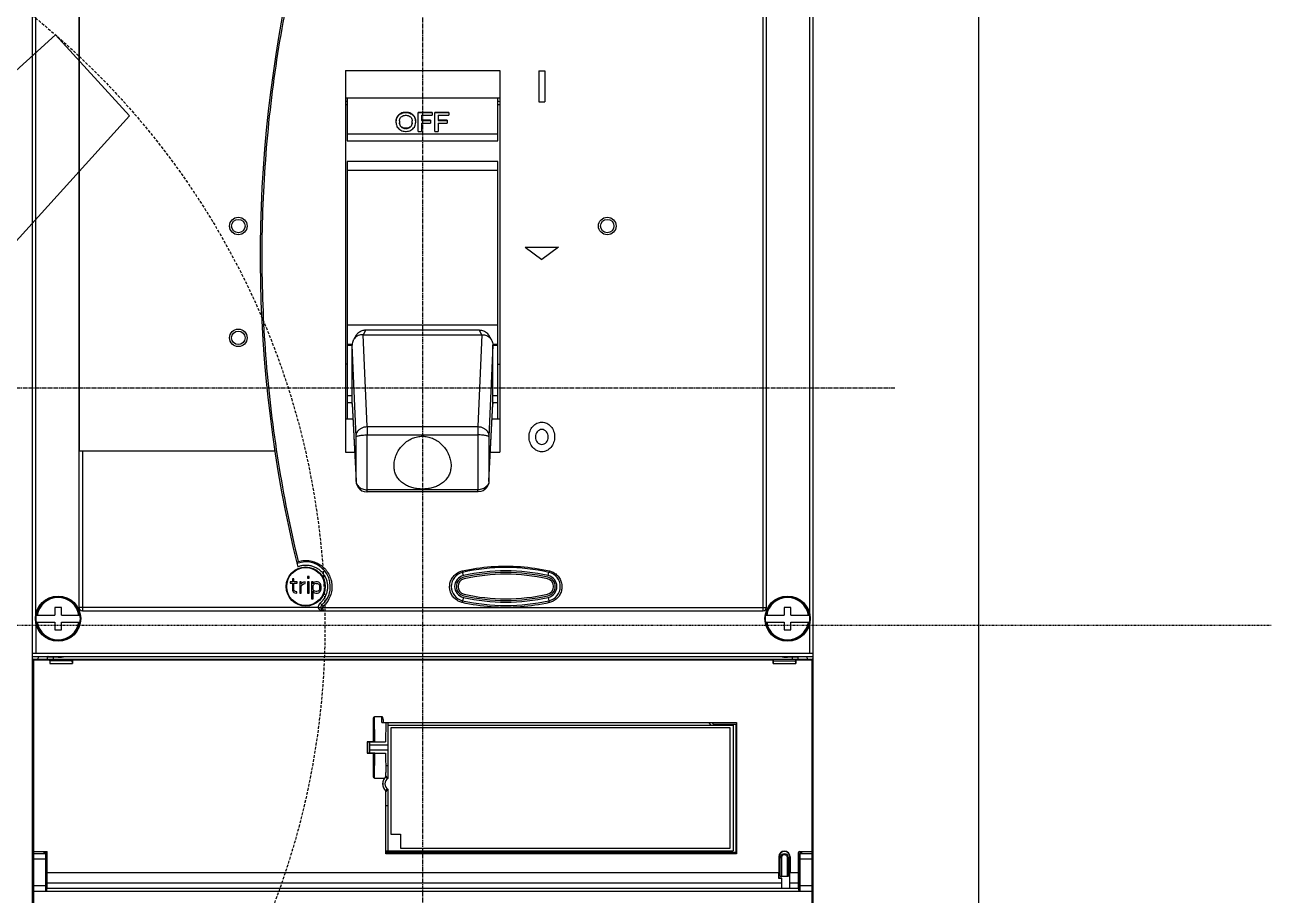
# Model space of a CAD drawing. Extents: x 0 to 702, y 0 to 413.
# Drawn here: x 478.6 to 701.5, y 138.4 to 294.1 of the extents above; entities that cross this region are included whole.
import ezdxf

# ---------------------------------------------------------------- set-up
doc = ezdxf.new("R2010")
doc.units = 0
for name, pattern in [('AXES2', [1.125, 0.75, -0.125, 0.125, -0.125]), ('CENTER2', [1.125, 0.75, -0.125, 0.125, -0.125]), ('HIDDENX2', [0.75, 0.5, -0.25])]:
    doc.linetypes.add(name, pattern=pattern)
doc.layers.add('AXE', color=80, linetype='AXES2')

# ---------------------------------------------------------------- blocks, each defined once
blk = doc.blocks.new('sfgsf')
for p, q in [((-3589.9, -983.97), (-3589.9, -789.06)), ((-3450.2, -983.97), (-3450.2, -789.06)), ((-3589.3, -927.13), (-3589.3, -791.27)), ((-3450.8, -927.13), (-3450.8, -791.27)), ((-3581.55, -925.77), (-3581.55, -804.07)), ((-3459.15, -926.37), (-3459.15, -803.47)), ((-3458.55, -925.77), (-3458.55, -804.07)), ((-3581.47, -897.77), (-3581.47, -809.97)), ((-3533.85, -829.71), (-3533.85, -897.96)), ((-3533.85, -829.71), (-3506.25, -829.71)), ((-3506.25, -829.71), (-3506.25, -897.96)), ((-3499.28, -829.77), (-3499.28, -835.31)), ((-3499.28, -829.77), (-3498.23, -829.77)), ((-3498.23, -829.77), (-3498.23, -835.31)), ((-3533.85, -834.57), (-3506.25, -834.57)), ((-3533.85, -835.77), (-3533.6, -835.77)), ((-3533.6, -834.57), (-3533.6, -842.25)), ((-3506.6, -842.25), (-3506.6, -834.57)), ((-3506.6, -835.77), (-3506.25, -835.77)), ((-3499.28, -835.31), (-3498.23, -835.31)), ((-3523.13, -837.18), (-3523.13, -837.21)), ((-3523.03, -837.18), (-3523.13, -837.18)), ((-3523.13, -837.21), (-3523.03, -837.21)), ((-3523.13, -837.71), (-3523.03, -837.71)), ((-3523.03, -837.21), (-3523.03, -837.18)), ((-3520.88, -840.58), (-3520.88, -837.18)), ((-3518.38, -837.18), (-3520.88, -837.18)), ((-3520.88, -837.21), (-3518.38, -837.21)), ((-3520.28, -837.71), (-3520.28, -838.65)), ((-3520.28, -837.71), (-3518.38, -837.71)), ((-3518.38, -837.18), (-3518.38, -837.71)), ((-3517.88, -840.58), (-3517.88, -837.18)), ((-3515.38, -837.18), (-3517.88, -837.18)), ((-3517.88, -837.21), (-3515.38, -837.21)), ((-3517.28, -837.71), (-3517.28, -838.65)), ((-3517.28, -837.71), (-3515.38, -837.71)), ((-3515.38, -837.18), (-3515.38, -837.71)), ((-3524.83, -839.04), (-3524.83, -838.68)), ((-3524.23, -838.68), (-3524.23, -839.04)), ((-3523.13, -840.03), (-3523.13, -840.08)), ((-3523.03, -840.03), (-3523.13, -840.03)), ((-3523.03, -840.08), (-3523.13, -840.08)), ((-3523.03, -840.08), (-3523.03, -840.03)), ((-3521.93, -839.04), (-3521.93, -838.68)), ((-3521.33, -838.68), (-3521.33, -839.04)), ((-3518.68, -838.6), (-3520.28, -838.6)), ((-3520.28, -838.65), (-3518.68, -838.65)), ((-3520.28, -839.13), (-3520.28, -840.58)), ((-3520.28, -839.13), (-3518.68, -839.13)), ((-3518.68, -838.6), (-3518.68, -839.13)), ((-3515.68, -838.59), (-3517.28, -838.59)), ((-3517.28, -838.65), (-3515.68, -838.65)), ((-3517.28, -839.13), (-3517.28, -840.58)), ((-3517.28, -839.13), (-3515.68, -839.13)), ((-3515.68, -838.59), (-3515.68, -839.13)), ((-3506.6, -841.06), (-3533.6, -841.06)), ((-3533.6, -842.25), (-3506.6, -842.25)), ((-3523.13, -840.58), (-3523.03, -840.58)), ((-3520.88, -840.58), (-3520.28, -840.58)), ((-3517.88, -840.58), (-3517.28, -840.58)), ((-3533.6, -845.95), (-3533.6, -878.81)), ((-3506.6, -845.95), (-3533.6, -845.95)), ((-3506.6, -878.81), (-3506.6, -845.95)), ((-3533.6, -847.54), (-3506.6, -847.54)), ((-3501.75, -861.28), (-3495.75, -861.28)), ((-3501.75, -861.28), (-3498.75, -863.51)), ((-3495.75, -861.28), (-3498.75, -863.51)), ((-3506.6, -875.27), (-3533.6, -875.27)), ((-3530.23, -876.11), (-3530.73, -876.96)), ((-3530.23, -876.11), (-3509.98, -876.11)), ((-3509.48, -876.96), (-3509.98, -876.11)), ((-3531.96, -877.06), (-3532.45, -877.89)), ((-3530, -893.41), (-3530.71, -876.96)), ((-3530.71, -876.96), (-3509.5, -876.96)), ((-3509.5, -876.96), (-3510.21, -893.41)), ((-3507.76, -877.89), (-3508.25, -877.06)), ((-3532.7, -878.74), (-3533.6, -878.74)), ((-3533.6, -878.81), (-3533.6, -892.04)), ((-3533.6, -878.81), (-3532.7, -878.81)), ((-3532, -895.25), (-3532.7, -878.81)), ((-3532.7, -889.28), (-3532.7, -878.81)), ((-3507.5, -878.81), (-3508.21, -895.25)), ((-3506.6, -878.74), (-3507.5, -878.74)), ((-3507.5, -889.28), (-3507.5, -878.81)), ((-3507.5, -878.81), (-3506.6, -878.81)), ((-3506.6, -892.04), (-3506.6, -878.81)), ((-3533.6, -882.26), (-3533.85, -882.26)), ((-3506.6, -882.26), (-3506.25, -882.26)), ((-3532.7, -887.89), (-3533.6, -887.89)), ((-3532.7, -889.13), (-3533.6, -889.13)), ((-3532.7, -889.28), (-3532, -903.11)), ((-3532.7, -889.37), (-3532.7, -889.3)), ((-3532.7, -889.37), (-3532, -903.2)), ((-3508.21, -903.11), (-3507.5, -889.28)), ((-3508.21, -903.2), (-3507.51, -889.37)), ((-3507.5, -889.3), (-3507.51, -889.37)), ((-3506.6, -887.89), (-3507.5, -887.89)), ((-3506.6, -889.13), (-3507.5, -889.13)), ((-3533.85, -892.04), (-3532.57, -892.04)), ((-3530, -893.41), (-3530, -894.89)), ((-3530, -893.41), (-3510.21, -893.41)), ((-3510.21, -893.41), (-3510.21, -894.89)), ((-3507.64, -892.04), (-3506.25, -892.04)), ((-3530, -894.89), (-3510.21, -894.89)), ((-3581.47, -897.77), (-3546.52, -897.77)), ((-3580.95, -897.77), (-3580.95, -926.37)), ((-3533.85, -897.96), (-3532.27, -897.96)), ((-3507.94, -897.96), (-3506.25, -897.96)), ((-3532, -903.2), (-3532, -903.11)), ((-3532, -903.2), (-3532, -903.2)), ((-3510.21, -904.72), (-3530, -904.72)), ((-3530, -905.1), (-3530, -904.72)), ((-3510.21, -905.1), (-3530, -905.1)), ((-3510.21, -905.1), (-3510.21, -904.72)), ((-3508.21, -903.11), (-3508.21, -903.2)), ((-3543.37, -920.67), (-3543.37, -921.18)), ((-3543.1, -920.67), (-3543.37, -920.67)), ((-3543.1, -921.18), (-3543.1, -920.67)), ((-3540.4, -920.22), (-3540.67, -920.22)), ((-3540.67, -920.22), (-3540.67, -920.54)), ((-3540.67, -920.54), (-3540.4, -920.54)), ((-3540.4, -920.54), (-3540.4, -920.22)), ((-3512.79, -920.07), (-3512.93, -919.48)), ((-3497.61, -920.07), (-3497.48, -919.48)), ((-3543.8, -921.18), (-3543.8, -921.43)), ((-3543.37, -921.18), (-3543.8, -921.18)), ((-3543.8, -921.43), (-3543.37, -921.43)), ((-3543.37, -921.43), (-3543.37, -922.71)), ((-3543.37, -922.71), (-3543.26, -922.96)), ((-3542.51, -921.18), (-3543.1, -921.18)), ((-3543.1, -922.58), (-3543.1, -921.43)), ((-3543.1, -921.43), (-3542.51, -921.43)), ((-3543.05, -922.77), (-3543.1, -922.58)), ((-3542.88, -922.9), (-3543.05, -922.77)), ((-3542.61, -922.96), (-3542.88, -922.9)), ((-3542.51, -921.43), (-3542.51, -921.18)), ((-3541.8, -921.18), (-3542.07, -921.18)), ((-3542.07, -921.18), (-3542.07, -923.22)), ((-3541.8, -921.56), (-3541.8, -921.18)), ((-3541.69, -921.43), (-3541.8, -921.56)), ((-3541.8, -921.94), (-3541.64, -921.69)), ((-3541.8, -923.22), (-3541.8, -921.94)), ((-3541.53, -921.3), (-3541.69, -921.43)), ((-3541.64, -921.69), (-3541.42, -921.56)), ((-3541.37, -921.24), (-3541.53, -921.3)), ((-3541.42, -921.56), (-3541.1, -921.5)), ((-3541.1, -921.18), (-3541.37, -921.24)), ((-3541.1, -921.5), (-3541.1, -921.18)), ((-3540.4, -921.18), (-3540.67, -921.18)), ((-3540.67, -921.18), (-3540.67, -923.22)), ((-3540.4, -923.22), (-3540.4, -921.18)), ((-3539.69, -921.18), (-3539.97, -921.18)), ((-3539.97, -921.18), (-3539.97, -924.24)), ((-3539.69, -921.56), (-3539.69, -921.18)), ((-3539.64, -921.43), (-3539.69, -921.56)), ((-3539.69, -921.88), (-3539.59, -921.69)), ((-3539.69, -922.52), (-3539.69, -921.88)), ((-3539.59, -922.71), (-3539.69, -922.52)), ((-3539.69, -922.84), (-3539.64, -922.96)), ((-3539.69, -924.24), (-3539.69, -922.84)), ((-3539.53, -921.3), (-3539.64, -921.43)), ((-3539.59, -921.69), (-3539.42, -921.56)), ((-3539.42, -922.84), (-3539.59, -922.71)), ((-3539.42, -921.24), (-3539.53, -921.3)), ((-3539.21, -921.18), (-3539.42, -921.24)), ((-3539.21, -921.5), (-3539.42, -921.56)), ((-3539.21, -922.9), (-3539.42, -922.84)), ((-3538.88, -921.18), (-3539.21, -921.18)), ((-3539.21, -921.5), (-3538.88, -921.5)), ((-3538.99, -922.9), (-3539.21, -922.9)), ((-3538.78, -922.84), (-3538.99, -922.9)), ((-3538.67, -921.24), (-3538.88, -921.18)), ((-3538.88, -921.5), (-3538.67, -921.62)), ((-3538.61, -922.71), (-3538.78, -922.84)), ((-3538.51, -921.37), (-3538.67, -921.24)), ((-3538.67, -921.62), (-3538.56, -921.81)), ((-3538.56, -922.58), (-3538.61, -922.71)), ((-3538.56, -921.81), (-3538.51, -922.01)), ((-3538.51, -922.39), (-3538.56, -922.58)), ((-3538.34, -921.56), (-3538.51, -921.37)), ((-3538.51, -922.01), (-3538.51, -922.39)), ((-3538.51, -923.03), (-3538.29, -922.71)), ((-3538.29, -921.69), (-3538.34, -921.56)), ((-3538.24, -921.94), (-3538.29, -921.69)), ((-3538.29, -922.71), (-3538.24, -922.45)), ((-3538.24, -922.45), (-3538.24, -921.94)), ((-3543.26, -922.96), (-3543.1, -923.09)), ((-3543.1, -923.09), (-3542.94, -923.15)), ((-3542.94, -923.15), (-3542.61, -923.22)), ((-3542.61, -923.22), (-3542.61, -922.96)), ((-3542.07, -923.22), (-3541.8, -923.22)), ((-3540.67, -923.22), (-3540.4, -923.22)), ((-3539.97, -924.24), (-3539.69, -924.24)), ((-3539.64, -922.96), (-3539.53, -923.09)), ((-3539.53, -923.09), (-3539.42, -923.15)), ((-3539.42, -923.15), (-3539.21, -923.22)), ((-3539.21, -923.22), (-3538.88, -923.22)), ((-3538.88, -923.22), (-3538.67, -923.15)), ((-3538.67, -923.15), (-3538.51, -923.03)), ((-3512.79, -923.97), (-3512.93, -924.55)), ((-3497.61, -923.97), (-3497.48, -924.55)), ((-3589.24, -927.17), (-3585.9, -927.17)), ((-3585.9, -925.77), (-3585.9, -927.17)), ((-3584.7, -925.77), (-3585.9, -925.77)), ((-3584.7, -927.17), (-3584.7, -925.77)), ((-3584.7, -927.17), (-3581.36, -927.17)), ((-3538.76, -925.77), (-3581.55, -925.77)), ((-3580.95, -926.37), (-3459.15, -926.37)), ((-3459.15, -925.85), (-3537.99, -925.85)), ((-3458.74, -927.17), (-3455.4, -927.17)), ((-3454.2, -925.77), (-3455.4, -925.77)), ((-3455.4, -925.77), (-3455.4, -927.17)), ((-3454.2, -927.17), (-3454.2, -925.77)), ((-3454.2, -927.17), (-3450.86, -927.17)), ((-3589.3, -928.4), (-3589.3, -933.92)), ((-3589.24, -928.37), (-3585.9, -928.37)), ((-3585.9, -928.37), (-3585.9, -929.77)), ((-3584.7, -929.77), (-3584.7, -928.37)), ((-3584.7, -928.37), (-3581.36, -928.37)), ((-3458.74, -928.37), (-3455.4, -928.37)), ((-3455.4, -928.37), (-3455.4, -929.77)), ((-3454.2, -928.37), (-3450.86, -928.37)), ((-3454.2, -929.77), (-3454.2, -928.37)), ((-3450.8, -933.92), (-3450.8, -928.4)), ((-3585.9, -929.77), (-3584.7, -929.77)), ((-3455.4, -929.77), (-3454.2, -929.77)), ((-3589.9, -933.92), (-3450.2, -933.92)), ((-3589.9, -934.52), (-3450.2, -934.52)), ((-3589.9, -935.02), (-3457.36, -935.02)), ((-3586.78, -935.22), (-3589.9, -935.22)), ((-3589.7, -935.02), (-3589.7, -981.52)), ((-3588.9, -935.02), (-3588.72, -934.52)), ((-3587.2, -935.02), (-3587.2, -934.52)), ((-3585.3, -934.67), (-3587.2, -934.67)), ((-3586.78, -935.22), (-3586.78, -935.77)), ((-3586.76, -935.32), (-3586.78, -935.77)), ((-3586.78, -935.77), (-3582.73, -935.77)), ((-3582.75, -935.32), (-3586.76, -935.32)), ((-3586.75, -935.32), (-3586.75, -935.02)), ((-3586.2, -934.52), (-3586.2, -935.02)), ((-3585.3, -934.67), (-3585.3, -934.52)), ((-3582.75, -935.32), (-3582.75, -935.02)), ((-3582.73, -935.77), (-3582.75, -935.32)), ((-3582.73, -935.22), (-3582.73, -935.77)), ((-3457.38, -935.22), (-3582.73, -935.22)), ((-3457.38, -935.77), (-3457.38, -935.22)), ((-3457.36, -935.32), (-3457.38, -935.77)), ((-3457.38, -935.77), (-3453.33, -935.77)), ((-3457.36, -935.32), (-3453.35, -935.32)), ((-3457.35, -935.02), (-3450.2, -935.02)), ((-3457.35, -935.02), (-3457.35, -935.32)), ((-3454.8, -934.52), (-3454.8, -934.67)), ((-3452.9, -934.67), (-3454.8, -934.67)), ((-3453.9, -935.02), (-3453.9, -934.52)), ((-3453.35, -935.02), (-3453.35, -935.32)), ((-3453.33, -935.77), (-3453.35, -935.32)), ((-3450.2, -935.22), (-3453.33, -935.22)), ((-3453.33, -935.22), (-3453.33, -935.77)), ((-3452.9, -935.02), (-3452.9, -934.52)), ((-3451.38, -934.52), (-3451.2, -935.02)), ((-3450.4, -981.52), (-3450.4, -935.02)), ((-3528.89, -945.81), (-3528.86, -949.82)), ((-3528.89, -949.78), (-3528.89, -945.81)), ((-3527.35, -945.32), (-3528.69, -945.32)), ((-3528.66, -949.82), (-3528.69, -945.32)), ((-3527.35, -946.32), (-3527.35, -945.32)), ((-3527.35, -946.32), (-3463.95, -946.32)), ((-3527.15, -945.82), (-3527.15, -946.32)), ((-3526.65, -946.32), (-3526.73, -949.82)), ((-3526.25, -956.32), (-3526.25, -946.32)), ((-3526.25, -946.82), (-3464.55, -946.82)), ((-3465.05, -947.32), (-3525.75, -947.32)), ((-3525.75, -947.32), (-3525.75, -966.32)), ((-3468.95, -946.32), (-3468.53, -946.82)), ((-3467.88, -946.82), (-3468.3, -946.32)), ((-3468.05, -946.62), (-3464.05, -946.62)), ((-3465.05, -968.82), (-3465.05, -947.32)), ((-3464.55, -946.82), (-3464.55, -969.32)), ((-3464.05, -946.62), (-3464.05, -969.52)), ((-3463.95, -946.32), (-3463.95, -969.82)), ((-3528.89, -949.78), (-3529.99, -949.78)), ((-3529.99, -949.78), (-3529.95, -949.82)), ((-3529.99, -949.78), (-3529.99, -951.85)), ((-3529.99, -951.85), (-3529.95, -951.82)), ((-3529.99, -951.85), (-3528.89, -951.85)), ((-3529.95, -949.82), (-3526.73, -949.82)), ((-3529.95, -949.82), (-3529.95, -951.82)), ((-3528.86, -951.82), (-3529.95, -951.82)), ((-3529.55, -951.82), (-3529.55, -949.82)), ((-3529.55, -950.32), (-3526.25, -950.32)), ((-3526.25, -951.32), (-3529.55, -951.32)), ((-3528.89, -949.78), (-3528.86, -949.82)), ((-3528.86, -951.82), (-3528.89, -955.82)), ((-3528.89, -951.85), (-3528.86, -951.82)), ((-3528.89, -955.82), (-3528.89, -951.85)), ((-3528.69, -956.32), (-3528.66, -951.82)), ((-3528.66, -951.82), (-3526.73, -951.82)), ((-3526.73, -951.82), (-3526.65, -955.32)), ((-3526.68, -954.02), (-3526.25, -954.02)), ((-3528.69, -956.32), (-3526.93, -956.32)), ((-3526.65, -956.02), (-3526.65, -955.32)), ((-3527.15, -956.92), (-3527.2, -956.92)), ((-3527.19, -957.72), (-3527.15, -957.72)), ((-3527.15, -957.72), (-3527.15, -956.92)), ((-3526.65, -969.82), (-3526.65, -958.61)), ((-3526.25, -969.32), (-3526.25, -958.32)), ((-3526.25, -961.27), (-3526.65, -961.27)), ((-3525.75, -966.32), (-3524.05, -966.32)), ((-3524.05, -966.32), (-3524.05, -968.82)), ((-3589.9, -969.42), (-3587.25, -969.42)), ((-3587.8, -969.82), (-3587.8, -969.42)), ((-3587.6, -969.42), (-3587.6, -969.82)), ((-3587.3, -976.32), (-3587.3, -969.42)), ((-3587.25, -975.97), (-3587.25, -969.42)), ((-3526.65, -969.32), (-3464.55, -969.32)), ((-3526.65, -969.52), (-3464.05, -969.52)), ((-3524.05, -968.82), (-3465.05, -968.82)), ((-3466.55, -969.32), (-3466.55, -969.52)), ((-3452.85, -975.97), (-3452.85, -969.62)), ((-3452.8, -976.32), (-3452.8, -969.5)), ((-3452.65, -969.42), (-3450.2, -969.42)), ((-3452.5, -969.82), (-3452.5, -969.42)), ((-3452.3, -969.42), (-3452.3, -969.82)), ((-3587.3, -970.82), (-3589.9, -970.82)), ((-3587.5, -969.82), (-3589.7, -969.82)), ((-3587.5, -976.52), (-3587.5, -969.82)), ((-3463.95, -969.82), (-3526.65, -969.82)), ((-3456.3, -970.37), (-3456.36, -970.37)), ((-3456.36, -970.37), (-3456.36, -973.27)), ((-3456.3, -974.22), (-3456.3, -970.37)), ((-3455.9, -970.57), (-3456.1, -970.57)), ((-3456.1, -973.87), (-3456.1, -970.57)), ((-3455.9, -970.57), (-3455.9, -973.87)), ((-3454.6, -970.57), (-3454.8, -970.57)), ((-3454.8, -973.87), (-3454.8, -970.57)), ((-3454.6, -970.57), (-3454.6, -973.87)), ((-3454.35, -970.37), (-3454.4, -970.37)), ((-3454.4, -975.94), (-3454.4, -970.37)), ((-3454.35, -970.37), (-3454.35, -973.27)), ((-3450.2, -970.82), (-3452.8, -970.82)), ((-3450.4, -969.82), (-3452.6, -969.82)), ((-3452.6, -969.82), (-3452.6, -976.52)), ((-3456.36, -973.27), (-3587.25, -973.27)), ((-3456.34, -974.26), (-3456.34, -973.27)), ((-3456.34, -974.26), (-3456.3, -974.22)), ((-3455.8, -974.22), (-3456.3, -974.22)), ((-3456.1, -973.87), (-3454.6, -973.87)), ((-3455.84, -974.26), (-3455.8, -974.22)), ((-3455.8, -975.94), (-3455.8, -974.22)), ((-3454.36, -975.04), (-3454.36, -973.27)), ((-3452.85, -973.27), (-3454.35, -973.27)), ((-3589.9, -975.52), (-3587.3, -975.52)), ((-3452.8, -976.04), (-3587.3, -976.04)), ((-3587.25, -975.04), (-3455.84, -975.04)), ((-3587.25, -975.97), (-3455.81, -975.97)), ((-3455.84, -974.26), (-3456.34, -974.26)), ((-3455.84, -975.04), (-3455.84, -974.26)), ((-3455.8, -975.94), (-3455.81, -975.97)), ((-3454.4, -975.94), (-3454.39, -975.97)), ((-3454.39, -975.97), (-3452.85, -975.97)), ((-3454.36, -975.04), (-3452.85, -975.04)), ((-3452.8, -974.32), (-3452.85, -974.32)), ((-3452.8, -975.82), (-3452.85, -975.82)), ((-3452.8, -975.52), (-3450.2, -975.52)), ((-3589.7, -976.52), (-3450.4, -976.52))]:
    blk.add_line(p, q)
for points in [[(-3532, -903.2), (-3531.95, -903.55), (-3531.81, -903.95), (-3531.59, -904.31), (-3531.3, -904.62), (-3530.93, -904.87), (-3530.51, -905.03), (-3530.06, -905.1), (-3530, -905.1)], [(-3508.21, -903.2), (-3508.26, -903.55), (-3508.39, -903.95), (-3508.61, -904.31), (-3508.91, -904.62), (-3509.28, -904.87), (-3509.69, -905.03), (-3510.15, -905.1), (-3510.21, -905.1)]]:
    blk.add_lwpolyline(points)
for centre, radius in [((-3553.05, -857.52), 1.57), ((-3487.05, -857.52), 1.57), ((-3553.05, -857.52), 1.2), ((-3487.05, -857.52), 1.2), ((-3553.05, -877.52), 1.57), ((-3553.05, -877.52), 1.2), ((-3541, -922.02), 3.5), ((-3541, -922.02), 3.4), ((-3585.3, -927.77), 4.05), ((-3585.3, -927.77), 4), ((-3454.8, -927.77), 4.05), ((-3454.8, -927.77), 4)]:
    blk.add_circle(centre, radius)
for centre, radius, start, end in [((-3316.15, -862.87), 233, 166.8772, 193.8056), ((-3531.33, -846.11), 11.13, 101.8398, 103.1507), ((-3508.78, -846.11), 11.13, 76.8521, 78.7059), ((-3541, -922.02), 4.4, 311.4096, 110.7253), ((-3512.35, -922.02), 2.6, 102.7683, 257.2317), ((-3512.35, -922.02), 2, 102.7683, 257.2317), ((-3512.35, -922.02), 1.7, 102.7683, 257.2317), ((-3512.35, -922.02), 1.4, 102.769, 257.2323), ((-3505.2, -953.57), 34.95, 77.2317, 102.7683), ((-3505.2, -953.57), 34.35, 77.2317, 102.7683), ((-3505.2, -953.57), 34.05, 77.2317, 102.7683), ((-3505.2, -953.57), 33.75, 77.231, 102.769), ((-3498.05, -922.02), 1.4, 282.7677, 77.231), ((-3498.05, -922.02), 1.7, 282.7683, 77.2317), ((-3498.05, -922.02), 2, 282.7683, 77.2317), ((-3498.05, -922.02), 2.6, 282.7683, 77.2317), ((-3585.3, -927.77), 3.98, 8.6785, 171.3215), ((-3585.3, -927.77), 3.78, 9.1421, 170.8579), ((-3505.2, -890.47), 34.95, 257.2317, 282.7683), ((-3505.2, -890.47), 34.35, 257.2317, 282.7683), ((-3505.2, -890.47), 34.05, 257.2317, 282.7683), ((-3505.2, -890.47), 33.75, 257.2323, 282.7677), ((-3454.8, -927.77), 3.98, 8.6785, 171.3215), ((-3454.8, -927.77), 3.78, 9.1421, 170.8579), ((-3585.3, -927.77), 3.99, 171.3407, 188.6593), ((-3580.95, -925.77), 0.6, 180, 270), ((-3585.3, -927.77), 3.99, 351.3407, 8.6593), ((-3537.7, -925.77), 0.6, 131.4096, 270), ((-3459.15, -925.77), 0.6, 270, 0), ((-3454.8, -927.77), 3.99, 171.3407, 188.6593), ((-3454.8, -927.77), 3.99, 351.3407, 8.6593), ((-3585.3, -927.77), 3.98, 188.6785, 351.3215), ((-3585.3, -927.77), 3.78, 189.1421, 350.8579), ((-3454.8, -927.77), 3.98, 188.6785, 351.3215), ((-3454.8, -927.77), 3.78, 189.1421, 350.8579), ((-3589.7, -935.22), 0.2, 90, 180), ((-3585.3, -927.77), 6.9, 270, 280.543), ((-3454.8, -927.77), 6.9, 259.4576, 270), ((-3450.4, -935.22), 0.2, 0, 90), ((-3525.55, -957.32), 1.7, 130.3202, 229.6798), ((-3525.72, -957.32), 1.13, 118.0725, 241.9275), ((-3529.05, -957.32), 2.8, 18.8392, 30.7196), ((-3529.05, -957.32), 2.75, 18.8996, 28.3926), ((-3529.05, -957.32), 2.8, 329.2799, 341.1608), ((-3529.05, -957.32), 2.75, 331.6074, 341.7246), ((-3455.35, -970.37), 1.01, 0, 180), ((-3455.35, -970.37), 0.95, 0, 180), ((-3452.65, -969.62), 0.2, 90, 180), ((-3589.7, -970.02), 0.2, 90, 179.9999), ((-3587.5, -970.02), 0.2, 0, 90), ((-3455.35, -970.57), 0.75, 0, 180), ((-3455.35, -970.57), 0.55, 359.9924, 180.0077), ((-3452.6, -970.02), 0.2, 90, 179.9999), ((-3450.4, -970.02), 0.2, 0, 90), ((-3589.7, -976.32), 0.2, 180, 270), ((-3587.5, -976.32), 0.2, 270, 359.9999), ((-3452.6, -976.32), 0.2, 180, 270), ((-3450.4, -976.32), 0.2, 270, 359.9999)]:
    blk.add_arc(centre, radius, start, end)
for points, knots in [([(-3542.78, -810.02), (-3544.15, -815.89), (-3546.43, -827.74), (-3548.45, -845.71), (-3549.08, -863.77), (-3548.31, -881.83), (-3546.14, -899.81), (-3543.77, -911.66), (-3542.35, -917.55)], [0, 0, 0, 0, 18.079494, 36.160999, 54.196572, 72.24115, 90.311959, 108.477173, 108.477173, 108.477173, 108.477173]), ([(-3523.13, -837.18), (-3523.28, -837.18), (-3523.58, -837.21), (-3523.99, -837.36), (-3524.34, -837.6), (-3524.62, -837.91), (-3524.79, -838.28), (-3524.83, -838.55), (-3524.83, -838.68)], [0, 0, 0, 0, 0.445768, 0.881501, 1.304348, 1.714489, 2.115961, 2.515589, 2.515589, 2.515589, 2.515589]), ([(-3524.83, -838.68), (-3524.83, -838.57), (-3524.79, -838.32), (-3524.62, -837.96), (-3524.34, -837.64), (-3523.99, -837.4), (-3523.58, -837.25), (-3523.28, -837.21), (-3523.13, -837.21)], [0, 0, 0, 0, 0.349381, 0.753791, 1.168117, 1.594362, 2.031446, 2.475713, 2.475713, 2.475713, 2.475713]), ([(-3524.23, -838.68), (-3524.23, -838.58), (-3524.2, -838.37), (-3524.03, -838.09), (-3523.79, -837.88), (-3523.48, -837.74), (-3523.25, -837.71), (-3523.13, -837.71)], [0, 0, 0, 0, 0.309951, 0.623367, 0.946553, 1.28184, 1.627452, 1.627452, 1.627452, 1.627452]), ([(-3521.33, -838.68), (-3521.33, -838.55), (-3521.37, -838.28), (-3521.55, -837.91), (-3521.82, -837.6), (-3522.18, -837.36), (-3522.59, -837.21), (-3522.88, -837.18), (-3523.03, -837.18)], [0, 0, 0, 0, 0.399272, 0.800635, 1.210903, 1.633597, 2.069456, 2.515619, 2.515619, 2.515619, 2.515619]), ([(-3523.03, -837.21), (-3522.89, -837.21), (-3522.59, -837.25), (-3522.18, -837.4), (-3521.82, -837.64), (-3521.55, -837.96), (-3521.38, -838.32), (-3521.34, -838.57), (-3521.33, -838.68)], [0, 0, 0, 0, 0.444234, 0.881299, 1.307539, 1.721872, 2.126301, 2.475712, 2.475712, 2.475712, 2.475712]), ([(-3523.03, -837.71), (-3522.92, -837.71), (-3522.69, -837.74), (-3522.38, -837.88), (-3522.13, -838.09), (-3521.97, -838.37), (-3521.93, -838.58), (-3521.93, -838.68)], [0, 0, 0, 0, 0.345334, 0.680555, 1.003732, 1.317142, 1.627447, 1.627447, 1.627447, 1.627447]), ([(-3524.83, -839.09), (-3524.83, -839.21), (-3524.79, -839.46), (-3524.62, -839.82), (-3524.35, -840.14), (-3523.99, -840.39), (-3523.58, -840.54), (-3523.28, -840.58), (-3523.13, -840.58)], [0, 0, 0, 0, 0.352288, 0.758925, 1.174671, 1.601305, 2.038925, 2.485317, 2.485317, 2.485317, 2.485317]), ([(-3523.13, -840.03), (-3523.25, -840.03), (-3523.48, -840), (-3523.79, -839.86), (-3524.03, -839.64), (-3524.19, -839.37), (-3524.23, -839.18), (-3524.23, -839.09)], [0, 0, 0, 0, 0.3455, 0.681985, 1.007783, 1.324279, 1.587078, 1.587078, 1.587078, 1.587078]), ([(-3524.23, -839.09), (-3524.23, -839.2), (-3524.2, -839.41), (-3524.03, -839.69), (-3523.79, -839.91), (-3523.48, -840.05), (-3523.25, -840.08), (-3523.13, -840.08)], [0, 0, 0, 0, 0.310193, 0.625691, 0.951355, 1.287838, 1.632236, 1.632236, 1.632236, 1.632236]), ([(-3523.03, -840.58), (-3522.88, -840.58), (-3522.59, -840.54), (-3522.18, -840.39), (-3521.82, -840.14), (-3521.55, -839.82), (-3521.37, -839.45), (-3521.33, -839.18), (-3521.33, -839.04)], [0, 0, 0, 0, 0.445971, 0.883462, 1.310283, 1.725861, 2.132627, 2.535398, 2.535398, 2.535398, 2.535398]), ([(-3521.93, -839.04), (-3521.93, -839.15), (-3521.97, -839.36), (-3522.13, -839.64), (-3522.38, -839.86), (-3522.69, -840), (-3522.92, -840.03), (-3523.03, -840.03)], [0, 0, 0, 0, 0.312056, 0.628551, 0.954357, 1.290912, 1.636718, 1.636718, 1.636718, 1.636718]), ([(-3523.03, -840.08), (-3522.92, -840.08), (-3522.69, -840.05), (-3522.38, -839.91), (-3522.13, -839.69), (-3521.97, -839.41), (-3521.93, -839.2), (-3521.93, -839.09)], [0, 0, 0, 0, 0.34444, 0.680942, 1.006604, 1.322081, 1.632239, 1.632239, 1.632239, 1.632239]), ([(-3531.96, -877.06), (-3531.9, -876.96), (-3531.77, -876.78), (-3531.53, -876.55), (-3531.24, -876.36), (-3530.92, -876.22), (-3530.58, -876.13), (-3530.34, -876.11), (-3530.23, -876.11)], [0, 0, 0, 0, 0.329457, 0.659693, 1.002801, 1.35757, 1.717578, 2.056759, 2.056759, 2.056759, 2.056759]), ([(-3509.98, -876.11), (-3509.84, -876.11), (-3509.57, -876.14), (-3509.18, -876.25), (-3508.82, -876.44), (-3508.51, -876.7), (-3508.34, -876.91), (-3508.26, -877.04), (-3508.25, -877.06)], [0, 0, 0, 0, 0.405865, 0.816805, 1.220768, 1.610334, 1.998925, 2.055472, 2.055472, 2.055472, 2.055472]), ([(-3532.45, -877.89), (-3532.47, -877.92), (-3532.56, -878.08), (-3532.67, -878.38), (-3532.7, -878.66), (-3532.7, -878.8)], [0, 0, 0, 0, 0.1059821, 0.52708, 0.9469664, 0.9469664, 0.9469664, 0.9469664]), ([(-3530.73, -876.96), (-3530.88, -876.96), (-3531.17, -876.98), (-3531.59, -877.11), (-3531.97, -877.33), (-3532.25, -877.6), (-3532.4, -877.8), (-3532.45, -877.89)], [0, 0, 0, 0, 0.440398, 0.87793, 1.306803, 1.73453, 2.048985, 2.048985, 2.048985, 2.048985]), ([(-3530.73, -876.96), (-3530.73, -876.96), (-3530.72, -876.96), (-3530.71, -876.96), (-3530.71, -876.96), (-3530.71, -876.96)], [0, 0, 0, 0, 0.00849065, 0.01696537, 0.02542872, 0.02542872, 0.02542872, 0.02542872]), ([(-3509.48, -876.96), (-3509.48, -876.96), (-3509.49, -876.96), (-3509.49, -876.96), (-3509.5, -876.96), (-3509.5, -876.96)], [0, 0, 0, 0, 0.00849065, 0.01696538, 0.02542872, 0.02542872, 0.02542872, 0.02542872]), ([(-3509.48, -876.96), (-3509.33, -876.96), (-3509.04, -876.98), (-3508.62, -877.11), (-3508.24, -877.33), (-3507.95, -877.6), (-3507.81, -877.8), (-3507.76, -877.89)], [0, 0, 0, 0, 0.440398, 0.87793, 1.306804, 1.734531, 2.049001, 2.049001, 2.049001, 2.049001]), ([(-3507.76, -877.89), (-3507.74, -877.92), (-3507.65, -878.08), (-3507.54, -878.38), (-3507.51, -878.66), (-3507.5, -878.8)], [0, 0, 0, 0, 0.1059666, 0.5270647, 0.9469511, 0.9469511, 0.9469511, 0.9469511]), ([(-3532.7, -878.8), (-3532.7, -878.8), (-3532.7, -878.8), (-3532.7, -878.81), (-3532.7, -878.81)], [0, 0, 0, 0, 0.00947782, 0.01415534, 0.01415534, 0.01415534, 0.01415534]), ([(-3507.5, -878.8), (-3507.5, -878.8), (-3507.5, -878.8), (-3507.5, -878.81), (-3507.5, -878.81)], [0, 0, 0, 0, 0.00947782, 0.01415534, 0.01415534, 0.01415534, 0.01415534]), ([(-3532.7, -889.3), (-3532.7, -889.29), (-3532.7, -889.29), (-3532.7, -889.28), (-3532.7, -889.28)], [0, 0, 0, 0, 0.00921936, 0.01386464, 0.01386464, 0.01386464, 0.01386464]), ([(-3507.5, -889.3), (-3507.5, -889.29), (-3507.5, -889.29), (-3507.5, -889.28), (-3507.5, -889.28)], [0, 0, 0, 0, 0.00921936, 0.01386464, 0.01386464, 0.01386464, 0.01386464]), ([(-3532, -895.25), (-3532, -895.09), (-3531.95, -894.76), (-3531.75, -894.32), (-3531.43, -893.93), (-3531.01, -893.64), (-3530.52, -893.45), (-3530.18, -893.41), (-3530, -893.41)], [0, 0, 0, 0, 0.477804, 0.962524, 1.45806, 1.965271, 2.481935, 3.003473, 3.003473, 3.003473, 3.003473]), ([(-3510.21, -893.41), (-3510.03, -893.41), (-3509.69, -893.45), (-3509.2, -893.64), (-3508.78, -893.93), (-3508.46, -894.32), (-3508.25, -894.76), (-3508.21, -895.09), (-3508.21, -895.25)], [0, 0, 0, 0, 0.521538, 1.038202, 1.545414, 2.040949, 2.52567, 3.003474, 3.003474, 3.003474, 3.003474]), ([(-3498.75, -897.91), (-3499.05, -897.91), (-3499.67, -897.76), (-3500.43, -897.16), (-3500.92, -896.27), (-3501.1, -895.25), (-3500.92, -894.22), (-3500.43, -893.34), (-3499.67, -892.74), (-3499.05, -892.59), (-3498.75, -892.59)], [0, 0, 0, 0, 0.897568, 1.836729, 2.831745, 3.864437, 4.897128, 5.892144, 6.831305, 7.728873, 7.728873, 7.728873, 7.728873]), ([(-3498.75, -893.92), (-3499.05, -893.92), (-3499.7, -894.26), (-3500, -895.25), (-3499.7, -896.24), (-3499.05, -896.58), (-3498.75, -896.58)], [0, 0, 0, 0, 0.898477, 1.896934, 2.895392, 3.793869, 3.793869, 3.793869, 3.793869]), ([(-3498.75, -892.59), (-3498.45, -892.59), (-3497.83, -892.74), (-3497.08, -893.34), (-3496.58, -894.22), (-3496.41, -895.25), (-3496.58, -896.27), (-3497.08, -897.16), (-3497.83, -897.76), (-3498.45, -897.91), (-3498.75, -897.91)], [0, 0, 0, 0, 0.897568, 1.836729, 2.831745, 3.864437, 4.897128, 5.892144, 6.831305, 7.728873, 7.728873, 7.728873, 7.728873]), ([(-3498.75, -896.58), (-3498.45, -896.58), (-3497.81, -896.24), (-3497.5, -895.25), (-3497.81, -894.26), (-3498.45, -893.92), (-3498.75, -893.92)], [0, 0, 0, 0, 0.898477, 1.896934, 2.895392, 3.793869, 3.793869, 3.793869, 3.793869]), ([(-3532, -895.25), (-3532, -895.21), (-3531.93, -895.15), (-3531.77, -895.08), (-3531.53, -895.02), (-3531.22, -894.97), (-3530.85, -894.92), (-3530.44, -894.9), (-3530.15, -894.89), (-3530, -894.89)], [0, 0, 0, 0, 0.0948, 0.263162, 0.512014, 0.83322, 1.212836, 1.633071, 2.07358, 2.07358, 2.07358, 2.07358]), ([(-3532, -903.11), (-3532, -902.9), (-3531.99, -902.45), (-3531.99, -901.73), (-3531.98, -900.94), (-3531.98, -900.07), (-3531.98, -899.16), (-3531.98, -898.2), (-3531.99, -897.22), (-3531.99, -896.24), (-3532, -895.58), (-3532, -895.25)], [0, 0, 0, 0, 0.631311, 1.352823, 2.153355, 3.02052, 3.941008, 4.900688, 5.884849, 6.87835, 7.865727, 7.865727, 7.865727, 7.865727]), ([(-3530, -904.72), (-3530, -904.46), (-3529.99, -903.89), (-3529.99, -903), (-3529.98, -902), (-3529.98, -900.92), (-3529.98, -899.78), (-3529.98, -898.58), (-3529.99, -897.36), (-3529.99, -896.12), (-3530, -895.3), (-3530, -894.89)], [0, 0, 0, 0, 0.789022, 1.690823, 2.691474, 3.775545, 4.92633, 6.126082, 7.356312, 8.598044, 9.832086, 9.832086, 9.832086, 9.832086]), ([(-3525.2, -900.38), (-3525.2, -900.09), (-3525.15, -899.5), (-3524.89, -898.61), (-3524.47, -897.74), (-3523.88, -896.93), (-3523.16, -896.23), (-3522.35, -895.68), (-3521.47, -895.3), (-3520.56, -895.12), (-3519.65, -895.12), (-3518.75, -895.3), (-3517.87, -895.68), (-3517.05, -896.23), (-3516.33, -896.93), (-3515.74, -897.74), (-3515.32, -898.61), (-3515.06, -899.5), (-3515, -900.09), (-3515, -900.38)], [0, 0, 0, 0, 0.850267, 1.778682, 2.74845, 3.748722, 4.756805, 5.749135, 6.693656, 7.606013, 8.499325, 9.411601, 10.355954, 11.348153, 12.356564, 13.356634, 14.326696, 15.256201, 16.108465, 16.108465, 16.108465, 16.108465]), ([(-3510.21, -894.89), (-3510.21, -895.3), (-3510.22, -896.12), (-3510.22, -897.36), (-3510.23, -898.58), (-3510.23, -899.78), (-3510.23, -900.92), (-3510.23, -902), (-3510.22, -903), (-3510.22, -903.89), (-3510.21, -904.46), (-3510.21, -904.72)], [0, 0, 0, 0, 1.234042, 2.475773, 3.706004, 4.905755, 6.056541, 7.140611, 8.141263, 9.043064, 9.832086, 9.832086, 9.832086, 9.832086]), ([(-3508.21, -895.25), (-3508.21, -895.21), (-3508.28, -895.15), (-3508.44, -895.08), (-3508.68, -895.02), (-3508.99, -894.97), (-3509.36, -894.92), (-3509.77, -894.9), (-3510.06, -894.89), (-3510.21, -894.89)], [0, 0, 0, 0, 0.094774, 0.263072, 0.5118, 0.832869, 1.212302, 1.632506, 2.073585, 2.073585, 2.073585, 2.073585]), ([(-3508.21, -895.25), (-3508.21, -895.58), (-3508.22, -896.24), (-3508.22, -897.22), (-3508.23, -898.2), (-3508.23, -899.16), (-3508.23, -900.07), (-3508.23, -900.94), (-3508.22, -901.73), (-3508.22, -902.45), (-3508.21, -902.9), (-3508.21, -903.11)], [0, 0, 0, 0, 0.987377, 1.980878, 2.965039, 3.924718, 4.845207, 5.712372, 6.512904, 7.234415, 7.865727, 7.865727, 7.865727, 7.865727]), ([(-3515, -900.38), (-3515, -900.63), (-3515.05, -901.16), (-3515.27, -901.92), (-3515.66, -902.62), (-3516.19, -903.23), (-3516.85, -903.74), (-3517.6, -904.13), (-3518.41, -904.39), (-3519.25, -904.54), (-3520.1, -904.59), (-3520.95, -904.54), (-3521.79, -904.39), (-3522.6, -904.13), (-3523.36, -903.74), (-3524.02, -903.24), (-3524.55, -902.62), (-3524.93, -901.92), (-3525.16, -901.16), (-3525.2, -900.63), (-3525.2, -900.38)], [0, 0, 0, 0, 0.774209, 1.565719, 2.356799, 3.160966, 3.985404, 4.836154, 5.688811, 6.541071, 7.38749, 8.233873, 9.086136, 9.938735, 10.789612, 11.614434, 12.418303, 13.209707, 14.00208, 14.778159, 14.778159, 14.778159, 14.778159]), ([(-3532, -903.2), (-3531.99, -903.29), (-3531.95, -903.5), (-3531.81, -903.82), (-3531.56, -904.13), (-3531.24, -904.38), (-3530.86, -904.57), (-3530.44, -904.69), (-3530.15, -904.72), (-3530, -904.72)], [0, 0, 0, 0, 0.277849, 0.648824, 1.035741, 1.441171, 1.863989, 2.300008, 2.74293, 2.74293, 2.74293, 2.74293]), ([(-3508.21, -903.2), (-3508.22, -903.29), (-3508.26, -903.5), (-3508.4, -903.82), (-3508.65, -904.13), (-3508.97, -904.38), (-3509.35, -904.57), (-3509.77, -904.69), (-3510.06, -904.72), (-3510.21, -904.72)], [0, 0, 0, 0, 0.277837, 0.648812, 1.03573, 1.441159, 1.863978, 2.299997, 2.742919, 2.742919, 2.742919, 2.742919]), ([(-3542.56, -917.9), (-3542.53, -917.89), (-3542.51, -917.8), (-3542.43, -917.7), (-3542.38, -917.6), (-3542.35, -917.55)], [0, 0, 0, 0, 0.0818037, 0.2358402, 0.4139347, 0.4139347, 0.4139347, 0.4139347]), ([(-3542.42, -918.47), (-3542.32, -918.43), (-3542.13, -918.36), (-3541.82, -918.27), (-3541.51, -918.21), (-3541.2, -918.18), (-3540.88, -918.18), (-3540.57, -918.19), (-3540.25, -918.24), (-3539.94, -918.31), (-3539.64, -918.41), (-3539.35, -918.53), (-3539.06, -918.67), (-3538.79, -918.84), (-3538.54, -919.03), (-3538.3, -919.24), (-3538.07, -919.47), (-3537.87, -919.72), (-3537.69, -919.98), (-3537.53, -920.26), (-3537.4, -920.55), (-3537.28, -920.85), (-3537.2, -921.16), (-3537.14, -921.47), (-3537.1, -921.79), (-3537.09, -922.12), (-3537.11, -922.44), (-3537.16, -922.76), (-3537.23, -923.07), (-3537.32, -923.38), (-3537.45, -923.68), (-3537.59, -923.97), (-3537.76, -924.24), (-3537.95, -924.5), (-3538.17, -924.75), (-3538.32, -924.9), (-3538.4, -924.97)], [0, 0, 0, 0, 0.314797, 0.629893, 0.945288, 1.260984, 1.576981, 1.893279, 2.209879, 2.52678, 2.84398, 3.161481, 3.479279, 3.797373, 4.115762, 4.434444, 4.753413, 5.072671, 5.392211, 5.71203, 6.032127, 6.352495, 6.673129, 6.994026, 7.315181, 7.636586, 7.958238, 8.28013, 8.602254, 8.924605, 9.247176, 9.569956, 9.892944, 10.216123, 10.539498, 10.863052, 10.863052, 10.863052, 10.863052]), ([(-3542.35, -917.55), (-3541.98, -917.44), (-3541.25, -917.32), (-3540.19, -917.39), (-3539.23, -917.66), (-3538.37, -918.12), (-3537.62, -918.74), (-3536.98, -919.55), (-3536.52, -920.52), (-3536.28, -921.58), (-3536.3, -922.68), (-3536.57, -923.76), (-3537.09, -924.74), (-3537.58, -925.3), (-3537.85, -925.54)], [0, 0, 0, 0, 1.135557, 2.195745, 3.168255, 4.113262, 5.080878, 6.098373, 7.170468, 8.26495, 9.34766, 10.437501, 11.568246, 12.642141, 12.642141, 12.642141, 12.642141]), ([(-3512.99, -919.23), (-3511.29, -918.84), (-3507.83, -918.32), (-3502.58, -918.32), (-3499.11, -918.84), (-3497.41, -919.23)], [0, 0, 0, 0, 5.226205, 10.472046, 15.697297, 15.697297, 15.697297, 15.697297]), ([(-3513.04, -924.87), (-3513.27, -924.82), (-3513.74, -924.64), (-3514.36, -924.2), (-3514.87, -923.57), (-3515.18, -922.83), (-3515.29, -922.03), (-3515.17, -921.24), (-3514.84, -920.5), (-3514.33, -919.89), (-3513.71, -919.45), (-3513.24, -919.28), (-3513.02, -919.23)], [0, 0, 0, 0, 0.69197, 1.480347, 2.2778, 3.073984, 3.867541, 4.663142, 5.463395, 6.259044, 7.029107, 7.721349, 7.721349, 7.721349, 7.721349]), ([(-3512.99, -919.23), (-3512.98, -919.27), (-3512.97, -919.35), (-3512.94, -919.41), (-3512.94, -919.49), (-3512.93, -919.48)], [0, 0, 0, 0, 0.1350353, 0.2309787, 0.2658049, 0.2658049, 0.2658049, 0.2658049]), ([(-3497.41, -919.23), (-3497.42, -919.27), (-3497.43, -919.35), (-3497.47, -919.41), (-3497.47, -919.49), (-3497.48, -919.48)], [0, 0, 0, 0, 0.1350505, 0.2310088, 0.2658425, 0.2658425, 0.2658425, 0.2658425]), ([(-3497.39, -919.23), (-3497.17, -919.28), (-3496.71, -919.45), (-3496.08, -919.88), (-3495.57, -920.49), (-3495.23, -921.23), (-3495.12, -922.03), (-3495.22, -922.83), (-3495.54, -923.57), (-3496.04, -924.2), (-3496.67, -924.64), (-3497.14, -924.82), (-3497.36, -924.87)], [0, 0, 0, 0, 0.684722, 1.453872, 2.248589, 3.049701, 3.847089, 4.642257, 5.439951, 6.238166, 7.024875, 7.721412, 7.721412, 7.721412, 7.721412]), ([(-3538.4, -924.97), (-3538.43, -925), (-3538.49, -925.06), (-3538.57, -925.16), (-3538.64, -925.27), (-3538.69, -925.39), (-3538.73, -925.51), (-3538.75, -925.64), (-3538.76, -925.73), (-3538.76, -925.77)], [0, 0, 0, 0, 0.1289831, 0.257956, 0.3869147, 0.5158627, 0.6447903, 0.7737195, 0.9026351, 0.9026351, 0.9026351, 0.9026351]), ([(-3538.4, -924.97), (-3538.36, -925.01), (-3538.29, -925.09), (-3538.18, -925.2), (-3538.15, -925.27), (-3538.08, -925.31), (-3538.09, -925.32)], [0, 0, 0, 0, 0.1790252, 0.3307953, 0.4322057, 0.4678281, 0.4678281, 0.4678281, 0.4678281]), ([(-3512.99, -924.89), (-3512.98, -924.83), (-3512.95, -924.73), (-3512.96, -924.64), (-3512.91, -924.56), (-3512.93, -924.55)], [0, 0, 0, 0, 0.1656733, 0.2916475, 0.3387365, 0.3387365, 0.3387365, 0.3387365]), ([(-3497.41, -924.89), (-3499.11, -925.27), (-3502.58, -925.79), (-3507.83, -925.79), (-3511.29, -925.27), (-3512.99, -924.89)], [0, 0, 0, 0, 5.227171, 10.471006, 15.697297, 15.697297, 15.697297, 15.697297]), ([(-3497.41, -924.89), (-3497.42, -924.83), (-3497.46, -924.73), (-3497.45, -924.64), (-3497.49, -924.56), (-3497.48, -924.55)], [0, 0, 0, 0, 0.1656514, 0.2916025, 0.3386846, 0.3386846, 0.3386846, 0.3386846]), ([(-3538.76, -925.77), (-3538.7, -925.77), (-3538.59, -925.77), (-3538.44, -925.76), (-3538.37, -925.78), (-3538.3, -925.76), (-3538.3, -925.77)], [0, 0, 0, 0, 0.1769159, 0.3268978, 0.4271131, 0.4623126, 0.4623126, 0.4623126, 0.4623126]), ([(-3538.76, -925.77), (-3538.76, -925.8), (-3538.74, -925.88), (-3538.69, -925.99), (-3538.6, -926.09), (-3538.47, -926.18), (-3538.32, -926.26), (-3538.2, -926.3), (-3538.14, -926.31)], [0, 0, 0, 0, 0.1044031, 0.2238135, 0.3595592, 0.512715, 0.6844134, 0.8760452, 0.8760452, 0.8760452, 0.8760452]), ([(-3537.99, -925.85), (-3538.04, -925.86), (-3538.13, -925.87), (-3538.21, -925.86), (-3538.29, -925.86), (-3538.29, -925.85)], [0, 0, 0, 0, 0.1475404, 0.2559139, 0.2997765, 0.2997765, 0.2997765, 0.2997765]), ([(-3538.14, -926.31), (-3538.07, -926.33), (-3537.93, -926.36), (-3537.77, -926.37), (-3537.7, -926.37)], [0, 0, 0, 0, 0.2133783, 0.4510147, 0.4510147, 0.4510147, 0.4510147]), ([(-3537.89, -925.58), (-3537.93, -925.54), (-3538, -925.47), (-3538.04, -925.39), (-3538.1, -925.33), (-3538.09, -925.32)], [0, 0, 0, 0, 0.1622923, 0.2849522, 0.3323906, 0.3323906, 0.3323906, 0.3323906]), ([(-3537.89, -925.58), (-3537.92, -925.6), (-3537.96, -925.65), (-3537.99, -925.75), (-3538, -925.81), (-3537.99, -925.85)], [0, 0, 0, 0, 0.090662, 0.1888856, 0.2934425, 0.2934425, 0.2934425, 0.2934425]), ([(-3537.99, -925.85), (-3537.99, -925.91), (-3537.97, -926.04), (-3537.91, -926.2), (-3537.82, -926.33), (-3537.74, -926.37), (-3537.7, -926.37)], [0, 0, 0, 0, 0.1959894, 0.3744639, 0.5233746, 0.6424427, 0.6424427, 0.6424427, 0.6424427]), ([(-3458.55, -925.77), (-3458.55, -925.79), (-3458.64, -925.81), (-3458.74, -925.83), (-3458.94, -925.85), (-3459.08, -925.85), (-3459.15, -925.85)], [0, 0, 0, 0, 0.0554546, 0.1891056, 0.3858439, 0.6127461, 0.6127461, 0.6127461, 0.6127461]), ([(-3587.06, -934.52), (-3587.09, -934.55), (-3587.13, -934.6), (-3587.2, -934.65), (-3587.2, -934.67)], [0, 0, 0, 0, 0.1386133, 0.2052412, 0.2052412, 0.2052412, 0.2052412]), ([(-3586.78, -935.22), (-3586.78, -935.19), (-3586.78, -935.12), (-3586.76, -935.07), (-3586.78, -935.02), (-3586.77, -935.02)], [0, 0, 0, 0, 0.1003263, 0.1730067, 0.2000689, 0.2000689, 0.2000689, 0.2000689]), ([(-3582.73, -935.02), (-3582.72, -935.02), (-3582.74, -935.07), (-3582.72, -935.12), (-3582.73, -935.19), (-3582.73, -935.22)], [0, 0, 0, 0, 0.0270421, 0.0997079, 0.2000689, 0.2000689, 0.2000689, 0.2000689]), ([(-3457.38, -935.22), (-3457.38, -935.19), (-3457.38, -935.12), (-3457.36, -935.07), (-3457.38, -935.02), (-3457.37, -935.02)], [0, 0, 0, 0, 0.1003263, 0.1730067, 0.2000689, 0.2000689, 0.2000689, 0.2000689]), ([(-3453.33, -935.02), (-3453.32, -935.02), (-3453.34, -935.07), (-3453.32, -935.12), (-3453.33, -935.19), (-3453.33, -935.22)], [0, 0, 0, 0, 0.0270421, 0.0997079, 0.2000689, 0.2000689, 0.2000689, 0.2000689]), ([(-3452.9, -934.67), (-3452.9, -934.65), (-3452.97, -934.6), (-3453.01, -934.55), (-3453.04, -934.52)], [0, 0, 0, 0, 0.0656525, 0.2041287, 0.2041287, 0.2041287, 0.2041287]), ([(-3528.89, -945.81), (-3528.89, -945.78), (-3528.88, -945.71), (-3528.87, -945.61), (-3528.85, -945.53), (-3528.83, -945.45), (-3528.79, -945.39), (-3528.76, -945.33), (-3528.71, -945.32), (-3528.69, -945.32)], [0, 0, 0, 0, 0.1107687, 0.2076666, 0.2922482, 0.3663543, 0.4386913, 0.5067602, 0.5691088, 0.5691088, 0.5691088, 0.5691088]), ([(-3527.15, -945.82), (-3527.15, -945.8), (-3527.15, -945.75), (-3527.16, -945.68), (-3527.17, -945.61), (-3527.18, -945.56), (-3527.2, -945.51), (-3527.21, -945.46), (-3527.23, -945.42), (-3527.25, -945.38), (-3527.28, -945.36), (-3527.3, -945.34), (-3527.33, -945.32), (-3527.34, -945.32), (-3527.35, -945.32)], [0, 0, 0, 0, 0.0769802, 0.1470899, 0.210986, 0.26927, 0.3224459, 0.3709329, 0.4150644, 0.4550367, 0.4906923, 0.522255, 0.5506057, 0.5776914, 0.5776914, 0.5776914, 0.5776914]), ([(-3528.86, -949.82), (-3528.85, -949.82), (-3528.81, -949.81), (-3528.75, -949.82), (-3528.69, -949.82), (-3528.66, -949.82)], [0, 0, 0, 0, 0.0304845, 0.1041095, 0.200676, 0.200676, 0.200676, 0.200676]), ([(-3528.66, -951.82), (-3528.69, -951.82), (-3528.75, -951.82), (-3528.81, -951.83), (-3528.85, -951.82), (-3528.86, -951.82)], [0, 0, 0, 0, 0.0982057, 0.1704573, 0.2006761, 0.2006761, 0.2006761, 0.2006761]), ([(-3528.69, -956.32), (-3528.71, -956.32), (-3528.76, -956.3), (-3528.79, -956.25), (-3528.83, -956.18), (-3528.85, -956.11), (-3528.87, -956.03), (-3528.88, -955.93), (-3528.89, -955.86), (-3528.89, -955.82)], [0, 0, 0, 0, 0.0622281, 0.1301291, 0.2023722, 0.2763732, 0.3609325, 0.4579636, 0.5691141, 0.5691141, 0.5691141, 0.5691141]), ([(-3455.82, -975.96), (-3455.84, -975.98), (-3455.81, -975.78), (-3455.85, -975.66), (-3455.84, -975.35), (-3455.84, -975.15), (-3455.84, -975.04)], [0, 0, 0, 0, 0.0998722, 0.3047922, 0.589855, 0.9198382, 0.9198382, 0.9198382, 0.9198382]), ([(-3454.39, -975.96), (-3454.36, -975.98), (-3454.4, -975.78), (-3454.36, -975.66), (-3454.37, -975.35), (-3454.36, -975.15), (-3454.36, -975.04)], [0, 0, 0, 0, 0.0998177, 0.3056451, 0.5915145, 0.9199738, 0.9199738, 0.9199738, 0.9199738])]:
    blk.add_open_spline(points, degree=3, knots=knots)
for points in [[(-3524.83, -839.04), (-3524.83, -839.06), (-3524.83, -839.08), (-3524.83, -839.09)], [(-3524.23, -839.09), (-3524.23, -839.08), (-3524.23, -839.06), (-3524.23, -839.04)], [(-3532, -903.11), (-3532, -903.14), (-3532, -903.17), (-3532, -903.2)], [(-3508.21, -903.11), (-3508.21, -903.14), (-3508.21, -903.17), (-3508.21, -903.2)], [(-3513.02, -919.23), (-3513.01, -919.23), (-3513, -919.23), (-3512.99, -919.23)], [(-3497.41, -919.23), (-3497.4, -919.23), (-3497.4, -919.23), (-3497.39, -919.23)], [(-3512.99, -924.89), (-3513.01, -924.88), (-3513.03, -924.88), (-3513.04, -924.87)], [(-3497.36, -924.87), (-3497.38, -924.88), (-3497.39, -924.88), (-3497.41, -924.89)], [(-3537.85, -925.54), (-3537.86, -925.55), (-3537.88, -925.57), (-3537.89, -925.58)]]:
    blk.add_open_spline(points, degree=3)
at = {"layer": 'AXE'}
for p, q in [((-3520.05, -1041.5), (-3520.05, -748.26)), ((-3435.63, -886.52), (-3605.29, -886.52))]:
    blk.add_line(p, q, dxfattribs=at)
blk = doc.blocks.new('fdfhdfjhdfjdfj')
at = {"color": 2}
for p, q in [((74260.68, -37501.42), (74364.59, -37407.28)), ((74364.59, -37407.28), (74377.82, -37421.75)), ((74285.22, -37524.25), (74377.82, -37421.75))]:
    blk.add_line(p, q, dxfattribs=at)
at = {"color": 6, "linetype": 'CENTER2', "ltscale": 0.008}
blk.add_line((74582.07, -37512.99), (73880.54, -37512.99), dxfattribs=at)
at = {"color": 7}
blk.add_lwpolyline([(73919.81, -37609.99), (74529.81, -37609.99), (74529.81, -37324.99), (73919.81, -37324.99)], close=True, dxfattribs=at)
at = {"color": 4, "linetype": 'HIDDENX2'}
blk.add_circle((74272.81, -37512.99), 140, dxfattribs=at)
at = {"color": 7}
blk.add_blockref('sfgsf', (77950.36, -36583.97), dxfattribs=at)

msp = doc.modelspace()

# ---------------------------------------------------------------- block references
msp.add_blockref('fdfhdfjhdfjdfj', (-73880.54, 37699.59))

doc.saveas('drawing.dxf')
